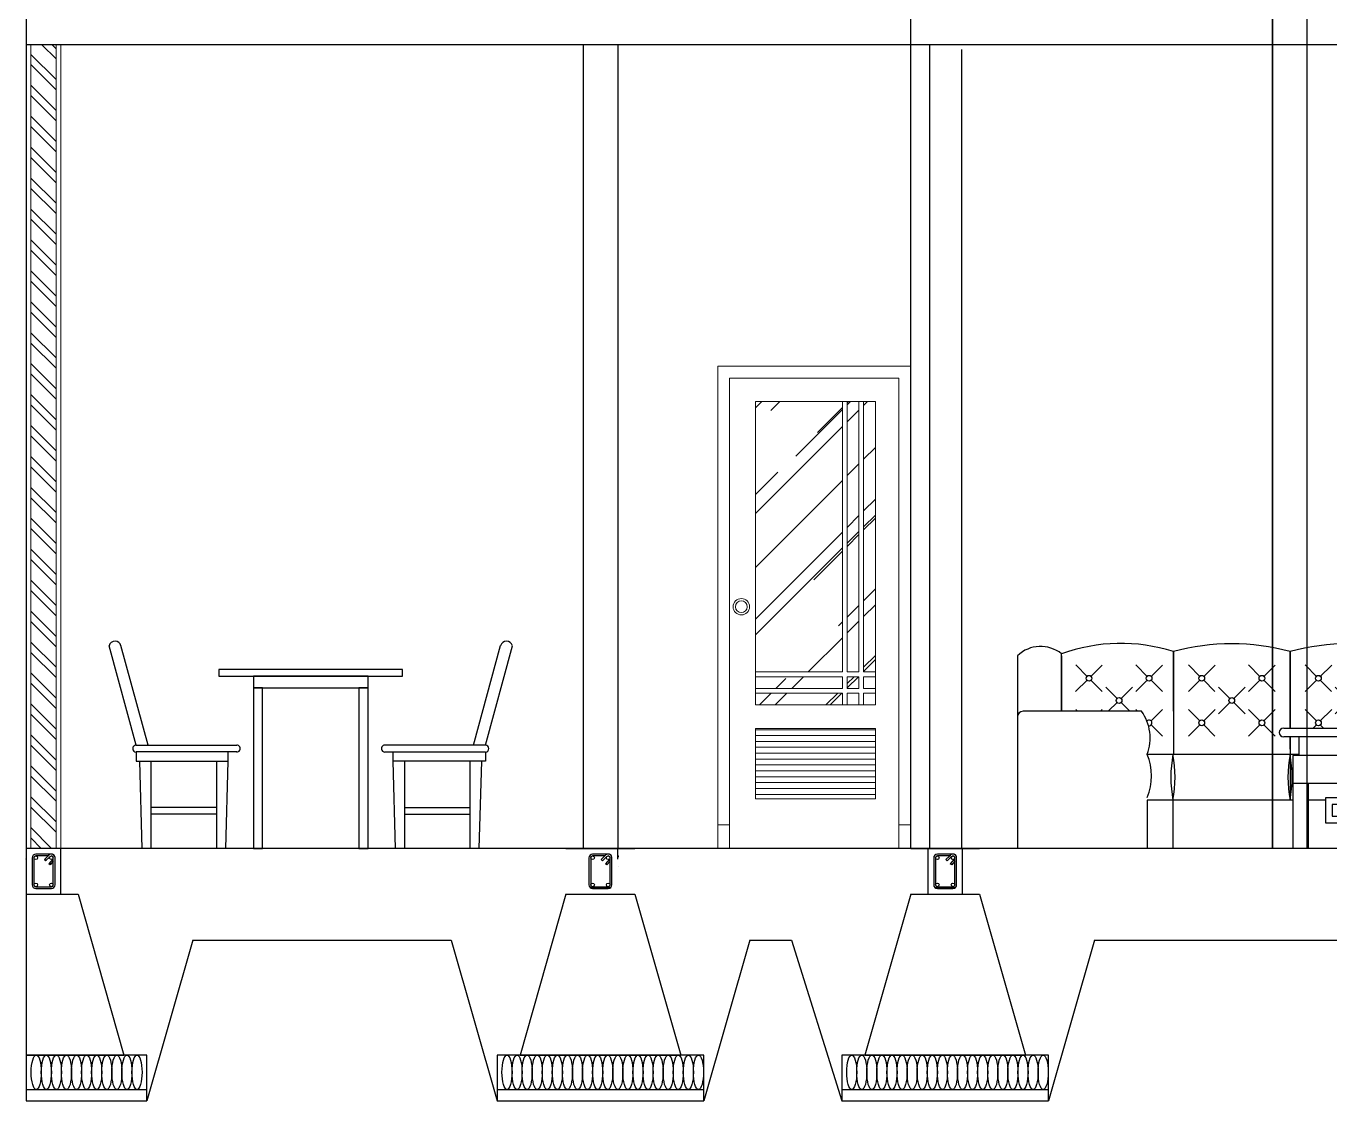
# Model space of a CAD drawing. Header units: millimetres. Extents: x -12161372 to 46643, y -9506984 to 15358.
# Drawn here: x 41004 to 41572, y 618 to 1086 of the extents above; entities that cross this region are included whole.
import ezdxf

# ---------------------------------------------------------------- set-up
doc = ezdxf.new("R2010")
doc.units = ezdxf.units.MM
for name, color, linetype, lineweight in [('arsiran', 202, 'Continuous', 0), ('dinding', 110, 'Continuous', 9), ('hatch', 7, 'Continuous', 5), ('pintu', 7, 'Continuous', 13)]:
    doc.layers.add(name, color=color, linetype=linetype, lineweight=lineweight)
doc.layers.add('NOITHAT', color=21, linetype='Continuous')
doc.layers.add('sloof', color=7, linetype='Continuous')

# ---------------------------------------------------------------- blocks, each defined once
blk = doc.blocks.new('*U649')
at = {"layer": 'arsiran'}
h = blk.add_hatch(dxfattribs=at)
h.set_pattern_fill('ANSI32', color=256)
h.set_pattern_definition([(45, (-2194.681, -4513.269), (-6.735192, 6.735192), []), (45, (-2190.191, -4513.269), (-6.735192, 6.735192), [])])
h.paths.add_polyline_path([(0, 5.5), (0, -5.5), (350, -5.5), (350, 5.5)])
blk.add_lwpolyline([(0, -5.5), (350, -5.5), (350, 5.5), (0, 5.5)], close=True, dxfattribs=at)
at = {"layer": 'dinding'}
blk.add_lwpolyline([(0, -7.5), (350, -7.5), (350, 7.5), (0, 7.5)], close=True, dxfattribs=at)
blk = doc.blocks.new('banghe28')
for p, q in [((-29.6, 500.6), (-160.6, 982.5)), ((27.9, 500.6), (-103.2, 983.3)), ((1606.1, 500.6), (1737.2, 983.3)), ((1663.7, 500.6), (1794.6, 982.5)), ((1262, 867.8), (372, 867.8)), ((372, 867.8), (372, 834.4)), ((372, 834.4), (1262, 834.4)), ((1095.1, 834.4), (538.9, 834.4)), ((538.9, 834.4), (538.9, 778.8)), ((1095.1, 778.8), (1095.1, 834.4)), ((1262, 834.4), (1262, 867.8)), ((538.9, 778.8), (538.9, 0)), ((538.9, 778.8), (1095.1, 778.8)), ((583.4, 778.8), (538.9, 778.8)), ((583.4, 0), (583.4, 778.8)), ((1050.6, 778.8), (1050.6, 0)), ((1095.1, 778.8), (1050.6, 778.8)), ((1095.1, 0), (1095.1, 778.8)), ((-29.6, 500.6), (458.1, 500.6)), ((-29.6, 467.3), (-29.6, 422.8)), ((258.3, 467.3), (-29.6, 467.3)), ((458.1, 467.3), (-29.6, 467.3)), ((417, 422.8), (417, 467.3)), ((1663.7, 500.6), (1176, 500.6)), ((1176, 467.3), (1663.7, 467.3)), ((1217.1, 422.8), (1217.1, 467.3)), ((1375.8, 467.3), (1663.7, 467.3)), ((1663.7, 467.3), (1663.7, 422.8)), ((-29.6, 422.8), (361.3, 422.8)), ((0, 0), (-11.6, 422.8)), ((44, 0), (44, 422.8)), ((281.9, 422.8), (417, 422.8)), ((361.3, 0), (361.3, 422.8)), ((405.4, 0), (417, 422.8)), ((1352.1, 422.8), (1217.1, 422.8)), ((1228.6, 0), (1217.1, 422.8)), ((1272.7, 0), (1272.7, 422.8)), ((1663.7, 422.8), (1272.7, 422.8)), ((1590, 0), (1590, 422.8)), ((1634, 0), (1645.6, 422.8)), ((361.3, 197.5), (44, 197.5)), ((1272.7, 197.5), (1590, 197.5)), ((361.3, 165.3), (44, 165.3)), ((1272.7, 165.3), (1590, 165.3)), ((538.9, 0), (583.4, 0)), ((1050.6, 0), (1095.1, 0))]:
    blk.add_line(p, q)
for centre, radius, start, end in [((-131.8, 975.3), 29.7, 14.20547, 165.79453), ((1765.8, 975.3), 29.7, 14.20547, 165.79453), ((-29.6, 483.9), 16.7, 90, 270), ((458.1, 483.9), 16.7, 270, 90.03489), ((1176, 483.9), 16.7, 89.96511, 270), ((1663.7, 483.9), 16.7, 270, 90)]:
    blk.add_arc(centre, radius, start, end)
blk = doc.blocks.new('A$C362A2499')
blk.add_blockref('banghe28', (160.6, 0))
blk = doc.blocks.new('A$C33B75820')
at = {"linetype": 'Continuous'}
for p, q in [((7.98, 19.63), (6.65, 20.97)), ((8.35, 19.63), (9.69, 20.96)), ((14.86, 19.63), (13.53, 20.97)), ((15.23, 19.63), (16.57, 20.96)), ((20.87, 19.63), (19.54, 20.97)), ((21.24, 19.63), (22.58, 20.96)), ((27.74, 19.63), (26.41, 20.97)), ((28.12, 19.63), (29.45, 20.96)), ((34.2, 19.63), (32.87, 20.97)), ((34.57, 19.63), (35.91, 20.96)), ((41.08, 19.63), (39.75, 20.97)), ((41.45, 19.63), (42.79, 20.96)), ((47.53, 19.63), (46.2, 20.97)), ((47.91, 19.63), (49.25, 20.96)), ((54.41, 19.63), (53.08, 20.97)), ((54.78, 19.63), (56.12, 20.96)), ((7.98, 19.26), (6.64, 17.93)), ((8.35, 19.26), (9.68, 17.92)), ((11.42, 17.09), (10.09, 18.42)), ((11.79, 17.08), (13.13, 18.42)), ((14.86, 19.26), (13.52, 17.93)), ((15.23, 19.26), (16.56, 17.92)), ((20.87, 19.26), (19.53, 17.93)), ((21.24, 19.26), (22.57, 17.92)), ((24.31, 17.09), (22.98, 18.42)), ((24.68, 17.08), (26.02, 18.42)), ((27.74, 19.26), (26.4, 17.93)), ((28.12, 19.26), (29.45, 17.92)), ((34.2, 19.26), (32.86, 17.93)), ((34.57, 19.26), (35.9, 17.92)), ((37.64, 17.09), (36.31, 18.42)), ((38.01, 17.08), (39.35, 18.42)), ((41.08, 19.26), (39.74, 17.93)), ((41.45, 19.26), (42.78, 17.92)), ((47.53, 19.26), (46.2, 17.93)), ((47.91, 19.26), (49.24, 17.92)), ((50.97, 17.09), (49.64, 18.42)), ((51.35, 17.08), (52.68, 18.42)), ((54.41, 19.26), (53.07, 17.93)), ((54.78, 19.26), (56.11, 17.92)), ((11.42, 16.71), (10.37, 15.67)), ((11.79, 16.71), (12.83, 15.67)), ((24.3, 16.71), (22.97, 15.38)), ((24.68, 16.71), (26.01, 15.37)), ((37.64, 16.71), (36.3, 15.38)), ((38.01, 16.71), (39.34, 15.37)), ((50.97, 16.71), (49.63, 15.38)), ((51.34, 16.71), (52.67, 15.37)), ((6.86, 15.67), (6.65, 15.88)), ((9.49, 15.67), (9.69, 15.87)), ((13.73, 15.67), (13.53, 15.88)), ((15.23, 14.54), (16.57, 15.87)), ((20.87, 14.54), (19.54, 15.88)), ((21.24, 14.54), (22.58, 15.87)), ((27.74, 14.54), (26.41, 15.88)), ((28.12, 14.54), (29.45, 15.87)), ((34.2, 14.54), (32.87, 15.88)), ((34.57, 14.54), (35.91, 15.87)), ((41.08, 14.54), (39.75, 15.88)), ((41.45, 14.54), (42.79, 15.87)), ((47.53, 14.54), (46.2, 15.88)), ((47.91, 14.54), (49.25, 15.87)), ((54.41, 14.54), (53.08, 15.88)), ((54.78, 14.54), (56.12, 15.87)), ((15.23, 14.16), (16.56, 12.83)), ((20.87, 14.17), (19.53, 12.83)), ((21.24, 14.16), (22.57, 12.83)), ((27.74, 14.17), (26.4, 12.83)), ((28.12, 14.16), (29.45, 12.83)), ((34.2, 14.17), (33.78, 13.75)), ((34.57, 14.16), (34.99, 13.75)), ((41.08, 14.17), (40.65, 13.75)), ((41.45, 14.16), (41.86, 13.75)), ((47.53, 14.17), (47.11, 13.75)), ((47.91, 14.16), (48.32, 13.75)), ((54.41, 14.17), (53.07, 12.83)), ((54.78, 14.16), (56.11, 12.83)), ((32.19, 10.62), (32.19, 12.75)), ((46.88, 10.62), (46.88, 12.75)), ((32.19, 10.74), (14.83, 10.74)), ((57.16, 10.74), (46.88, 10.74)), ((31.46, 7.46), (31.46, 0)), ((33.23, 7.46), (33.23, 0)), ((45.82, 7.46), (45.82, 0)), ((47.59, 7.46), (47.59, 0)), ((31.46, 5.52), (14.83, 5.52)), ((35.21, 5.52), (33.23, 5.52)), ((45.82, 5.52), (43.92, 5.52)), ((57.16, 5.52), (47.59, 5.52)), ((59.75, 0), (0, 0))]:
    blk.add_line(p, q, dxfattribs=at)
for points in [[(17.82, 22.5), (17.82, 10.74)], [(17.82, 15.67), (17.82, 22.5)], [(31.15, 13.75), (31.15, 22.5)], [(31.15, 22.5), (31.15, 13.75)], [(44.48, 22.5), (44.48, 13.75)], [(44.48, 13.75), (44.48, 22.5)], [(57.82, 15.67), (57.82, 22.5)], [(0, 22.02), (0, 10.74)], [(5.03, 15.67), (5.03, 22.24)], [(5.03, 22.02), (5.03, 15.67)], [(0, 15.02), (0, 0)], [(14.17, 15.67), (0.65, 15.67)], [(57.82, 15.67), (59.1, 15.67)], [(59.75, 15.02), (59.75, 0)], [(30.42, 13.75), (48.64, 13.75)], [(48.64, 12.75), (30.42, 12.75)], [(31.15, 12.75), (31.15, 5.52)], [(31.15, 11.34), (31.15, 12.75)], [(44.48, 5.52), (44.48, 7.46)], [(14.83, 5.52), (14.83, 0)], [(17.76, 5.52), (17.76, 0)]]:
    blk.add_lwpolyline(points, dxfattribs=at)
for points in [[(47.59, 10.62), (31.46, 10.62), (31.46, 7.46), (47.59, 7.46)], [(43.92, 5.78), (35.21, 5.78), (35.21, 2.92), (43.92, 2.92)], [(43.17, 5.03), (35.96, 5.03), (35.96, 3.67), (43.17, 3.67)]]:
    blk.add_lwpolyline(points, close=True, dxfattribs=at)
for centre in [(8.17, 19.45), (15.04, 19.45), (21.05, 19.45), (27.93, 19.45), (34.39, 19.45), (41.26, 19.45), (47.72, 19.45), (54.6, 19.45), (11.61, 16.9), (24.49, 16.9), (37.82, 16.9), (51.16, 16.9), (21.05, 14.35), (27.93, 14.35), (34.39, 14.35), (41.26, 14.35), (47.72, 14.35), (54.6, 14.35)]:
    blk.add_circle(centre, 0.329, dxfattribs=at)
for centre, radius, start, end in [((2.64, 19.3), 3.79, 50.9482, 134.0916), ((11.81, 3.46), 19.97, 72.4799, 109.8361), ((24.48, -2.18), 25.57, 74.8848, 105.1152), ((37.82, -2.18), 25.57, 74.8848, 105.1152), ((51.15, -2.18), 25.57, 74.8848, 105.1152), ((0.65, 15.02), 0.649, 90, 180), ((9.89, 12.6), 5.27, 339.4557, 35.6805), ((62.1, 12.6), 5.27, 144.3195, 200.5443), ((59.1, 15.02), 0.649, 0, 90), ((15.04, 14.35), 0.329, 255.748, 141.8827), ((30.42, 13.25), 0.5, 90, 270), ((48.64, 13.25), 0.5, 270, 90), ((8.54, 8.28), 6.76, 338.6432, 21.4006), ((31.6, 8.13), 14.08, 169.3119, 190.6881), ((3.93, 8.13), 14.08, 349.3119, 10.6881), ((44.99, 8.13), 14.08, 169.3119, 190.6881), ((17.31, 8.13), 14.08, 349.3119, 10.6881), ((52.3, 8.14), 5.52, 331.7486, 28.2101), ((58.32, 8.13), 14.08, 182.7221, 190.6881), ((30.65, 8.13), 14.08, 349.3119, 357.2779)]:
    blk.add_arc(centre, radius, start, end, dxfattribs=at)

msp = doc.modelspace()

# ---------------------------------------------------------------- hatches: boundary and pattern name
at = {"layer": 'hatch'}
h = msp.add_hatch(dxfattribs=at)
h.set_pattern_fill('AR-RROOF', color=256, scale=1.28, angle=45)
h.set_pattern_definition([(45, (38075.857, 3973.21), (27.58735, 73.56626), [487.68, -65.024, 162.56, -32.512]), (45, (38094.94, 4015.28), (-53.56543, 7.58652), [97.536, -10.729, 195.072, -24.384]), (45, (38067.81, 4004.247), (104.14223, 134.9481), [260.096, -45.5168, 130.048, -32.512])])
h.paths.add_polyline_path([(41359.386, 922.504), (41321.498, 922.504), (41321.498, 804.744), (41359.386, 804.744)])
h.paths.add_polyline_path([(41359.386, 797.576), (41359.386, 802.696), (41321.498, 802.696), (41321.498, 797.576)])
h.paths.add_polyline_path([(41321.498, 795.528), (41321.498, 790.408), (41359.386, 790.408), (41359.386, 795.528)])
h.paths.add_polyline_path([(41366.554, 790.408), (41366.554, 795.528), (41361.434, 795.528), (41361.434, 790.408)])
h.paths.add_polyline_path([(41366.554, 802.696), (41361.434, 802.696), (41361.434, 797.576), (41366.554, 797.576)])
h.paths.add_polyline_path([(41368.602, 802.696), (41368.602, 797.576), (41373.722, 797.576), (41373.722, 802.696)])
h.paths.add_polyline_path([(41373.722, 922.504), (41368.602, 922.504), (41368.602, 804.744), (41373.722, 804.744)])
h.paths.add_polyline_path([(41366.554, 922.504), (41361.434, 922.504), (41361.434, 804.744), (41366.554, 804.744)])
at = {"layer": 'pintu'}
h = msp.add_hatch(dxfattribs=at)
h.set_pattern_fill('_USER', color=256, scale=2.56, pattern_type=0)
h.set_pattern_definition([(0, (40238.5816, -559.2544), (0, 2.56), [])])
h.paths.add_polyline_path([(41321.498, 780.168), (41321.498, 749.448), (41373.722, 749.448), (41373.722, 780.168)])

# ---------------------------------------------------------------- linework, layer by layer
for p, q in [((41305.114, 738.184), (41310.234, 738.184)), ((41310.234, 738.184), (41305.114, 738.184)), ((41383.962, 738.184), (41389.082, 738.184)), ((41389.082, 738.184), (41383.962, 738.184))]:
    msp.add_line(p, q, dxfattribs=at)
for points in [[(41389.082, 937.864), (41305.114, 937.864), (41305.114, 727.944), (41389.082, 727.944)], [(41383.962, 932.744), (41310.234, 932.744), (41310.234, 727.944), (41383.962, 727.944)], [(41373.722, 790.408), (41321.498, 790.408), (41321.498, 922.504), (41373.722, 922.504)], [(41321.498, 797.576), (41321.498, 795.528), (41359.386, 795.528), (41359.386, 790.408), (41361.434, 790.408), (41361.434, 795.528), (41366.554, 795.528), (41366.554, 790.408), (41368.602, 790.408), (41368.602, 795.528), (41373.722, 795.528), (41373.722, 797.576), (41368.602, 797.576), (41368.602, 802.696), (41373.722, 802.696), (41373.722, 804.744), (41368.602, 804.744), (41368.602, 922.504), (41366.554, 922.504), (41366.554, 804.744), (41361.434, 804.744), (41361.434, 922.504), (41359.386, 922.504), (41359.386, 804.744), (41321.498, 804.744), (41321.498, 802.696), (41359.386, 802.696), (41359.386, 797.576)], [(41366.554, 797.576), (41361.434, 797.576), (41361.434, 802.696), (41366.554, 802.696)], [(41373.722, 780.168), (41321.498, 780.168), (41321.498, 749.448), (41373.722, 749.448)]]:
    msp.add_lwpolyline(points, close=True, dxfattribs=at)
for radius in [3.584, 2.56]:
    msp.add_circle((41315.354, 833.16), radius, dxfattribs=at)
at = {"layer": 'sloof', "ltscale": 10}
for p, q in [((41004.082, 1427.944), (41004.082, 617.944)), ((41389.079, 727.944), (41389.079, 1427.944)), ((41546.582, 1427.944), (41546.582, 727.944)), ((41546.582, 727.944), (41546.582, 1427.944)), ((41561.582, 1427.944), (41561.582, 727.944)), ((41698.082, 1077.944), (41004.082, 1077.944)), ((41246.515, 1077.944), (41246.515, 727.944)), ((41261.515, 1077.944), (41261.515, 727.944)), ((41397.332, 1077.944), (41397.332, 727.944)), ((41411.131, 1075.814), (41411.131, 727.944)), ((41705.582, 727.944), (41004.082, 727.944)), ((41239.015, 727.944), (41269.015, 727.944)), ((41389.082, 727.944), (41419.082, 727.944)), ((41003.976, 723.209), (41004.082, 723.316)), ((41004.188, 723.209), (41004.082, 723.316)), ((41013.565, 724.688), (41011.93, 723.047)), ((41011.93, 723.047), (41012.497, 722.482)), ((41012.032, 722.944), (41012.957, 722.944)), ((41014.396, 724.389), (41012.497, 722.482)), ((41015.571, 723.303), (41013.82, 721.26)), ((41014.427, 720.739), (41013.82, 721.26)), ((41015.79, 722.329), (41014.427, 720.739)), ((41255.998, 724.688), (41254.363, 723.047)), ((41254.363, 723.047), (41254.929, 722.482)), ((41256.829, 724.389), (41254.929, 722.482)), ((41258.004, 723.303), (41256.252, 721.26)), ((41256.86, 720.739), (41256.252, 721.26)), ((41258.223, 722.329), (41256.86, 720.739)), ((41261.732, 724.969), (41261.515, 725.027)), ((41261.515, 724.014), (41261.888, 724.387)), ((41261.617, 723.377), (41261.515, 723.76)), ((41261.515, 723.275), (41261.617, 723.377)), ((41261.888, 724.386), (41261.731, 724.969)), ((41406.065, 724.688), (41404.43, 723.047)), ((41404.43, 723.047), (41404.997, 722.482)), ((41406.896, 724.389), (41404.997, 722.482)), ((41408.071, 723.303), (41406.32, 721.26)), ((41406.927, 720.739), (41406.32, 721.26)), ((41408.29, 722.329), (41406.927, 720.739)), ((41411.698, 725.72), (41411.582, 725.751)), ((41411.583, 724.128), (41411.582, 724.132)), ((41411.582, 724.127), (41411.583, 724.128)), ((41261.666, 719.865), (41261.666, 719.865)), ((41249.469, 710.944), (41258.577, 710.944)), ((41399.536, 710.944), (41408.644, 710.944)), ((41004.082, 707.944), (41026.582, 707.944)), ((41004.082, 707.944), (41004.082, 617.944)), ((41004.082, 707.944), (41004.082, 617.944)), ((41026.582, 707.944), (41046.582, 637.944)), ((41239.015, 707.944), (41219.015, 637.944)), ((41239.015, 707.944), (41269.015, 707.944)), ((41269.015, 707.944), (41289.015, 637.944)), ((41389.082, 707.944), (41369.082, 637.944)), ((41389.082, 707.944), (41419.082, 707.944)), ((41419.082, 707.944), (41439.082, 637.944)), ((41076.582, 687.944), (41056.582, 617.944)), ((41076.582, 687.944), (41189.015, 687.944)), ((41189.015, 687.944), (41209.015, 617.944)), ((41319.015, 687.944), (41299.015, 617.944)), ((41319.015, 687.944), (41337.13, 687.944)), ((41337.13, 687.944), (41359.082, 617.944)), ((41469.082, 687.944), (41449.082, 617.944)), ((41469.082, 687.944), (41631.13, 687.944)), ((41056.582, 637.944), (41004.082, 637.944)), ((41004.082, 637.944), (41046.582, 637.944)), ((41056.582, 617.944), (41056.582, 637.944)), ((41209.015, 637.944), (41209.015, 617.944)), ((41299.015, 637.944), (41209.015, 637.944)), ((41219.015, 637.944), (41289.015, 637.944)), ((41299.015, 617.944), (41299.015, 637.944)), ((41449.082, 637.944), (41359.082, 637.944)), ((41359.082, 637.944), (41359.082, 617.944)), ((41369.082, 637.944), (41439.082, 637.944)), ((41449.082, 617.944), (41449.082, 637.944)), ((41004.082, 622.944), (41056.582, 622.944)), ((41209.015, 622.944), (41299.015, 622.944)), ((41359.082, 622.944), (41449.082, 622.944)), ((41004.082, 617.944), (41056.582, 617.944)), ((41209.015, 617.944), (41299.015, 617.944)), ((41359.082, 617.944), (41449.082, 617.944))]:
    msp.add_line(p, q, dxfattribs=at)
for points in [[(41005.582, 727.944), (41004.082, 727.944), (41004.082, 707.944), (41019.082, 707.944), (41019.082, 727.944), (41017.582, 727.944)], [(41261.515, 727.944), (41246.515, 727.944)], [(41261.515, 723.275), (41261.515, 727.944), (41260.015, 727.944)], [(41411.582, 727.944), (41396.582, 727.944), (41396.582, 707.944), (41411.582, 707.944), (41411.582, 727.944), (41410.082, 727.944)], [(41246.515, 707.944), (41261.515, 707.944)]]:
    msp.add_lwpolyline(points, dxfattribs=at)
for points in [[(41014.99, 725.453), (41008.19, 725.453, 0.4142136), (41006.59, 723.853), (41006.59, 712.053, 0.4142136), (41008.19, 710.453), (41014.99, 710.453, 0.4142136), (41016.59, 712.053), (41016.59, 723.853, 0.4142136)], [(41257.423, 725.453), (41250.623, 725.453, 0.4142136), (41249.023, 723.853), (41249.023, 712.053, 0.4142136), (41250.623, 710.453), (41257.423, 710.453, 0.4142136), (41259.023, 712.053), (41259.023, 723.853, 0.4142136)], [(41407.49, 725.453), (41400.69, 725.453, 0.4142136), (41399.09, 723.853), (41399.09, 712.053, 0.4142136), (41400.69, 710.453), (41407.49, 710.453, 0.4142136), (41409.09, 712.053), (41409.09, 723.853, 0.4142136)]]:
    msp.add_lwpolyline(points, format="xyb", close=True, dxfattribs=at)
for points in [[(41013.529, 724.653), (41008.19, 724.653, 0.4142136), (41007.39, 723.853), (41007.39, 712.053, 0.4142136), (41008.19, 711.253), (41014.99, 711.253, 0.4142136), (41015.79, 712.053), (41015.79, 723.853, 0.4142136), (41014.99, 724.653)], [(41255.962, 724.653), (41250.623, 724.653, 0.4142136), (41249.823, 723.853), (41249.823, 712.053, 0.4142136), (41250.623, 711.253), (41257.423, 711.253, 0.4142136), (41258.223, 712.053), (41258.223, 723.853, 0.4142136), (41257.423, 724.653)], [(41406.029, 724.653), (41400.69, 724.653, 0.4142136), (41399.89, 723.853), (41399.89, 712.053, 0.4142136), (41400.69, 711.253), (41407.49, 711.253, 0.4142136), (41408.29, 712.053), (41408.29, 723.853, 0.4142136), (41407.49, 724.653)]]:
    msp.add_lwpolyline(points, format="xyb", dxfattribs=at)
for centre in [(41008.182, 723.844), (41014.982, 723.844), (41014.982, 723.844), (41250.615, 723.844), (41257.415, 723.844), (41257.415, 723.844), (41400.682, 723.844), (41407.482, 723.844), (41407.482, 723.844), (41008.182, 712.044), (41014.982, 712.044), (41250.615, 712.044), (41257.415, 712.044), (41400.682, 712.044), (41407.482, 712.044)]:
    msp.add_circle(centre, 0.8, dxfattribs=at)
for centre in [(41014.959, 723.799), (41257.391, 723.799), (41407.459, 723.799)]:
    msp.add_arc(centre, 1.653, 350.61438, 147.43804, dxfattribs=at)
for centre in [(41008.399, 630.442), (41012.786, 630.442), (41017.172, 630.442), (41021.559, 630.442), (41025.945, 630.442), (41030.332, 630.442), (41034.719, 630.442), (41039.105, 630.442), (41043.492, 630.442), (41047.878, 630.442), (41052.265, 630.442), (41213.332, 630.442), (41217.718, 630.442), (41222.105, 630.442), (41226.491, 630.442), (41230.878, 630.442), (41235.265, 630.442), (41239.651, 630.442), (41244.038, 630.442), (41248.425, 630.442), (41252.811, 630.442), (41257.198, 630.442), (41261.584, 630.442), (41265.971, 630.442), (41270.358, 630.442), (41274.744, 630.442), (41279.131, 630.442), (41283.517, 630.442), (41287.904, 630.442), (41292.291, 630.442), (41296.677, 630.442), (41363.399, 630.442), (41367.786, 630.442), (41372.172, 630.442), (41376.559, 630.442), (41380.945, 630.442), (41385.332, 630.442), (41389.719, 630.442), (41394.105, 630.442), (41398.492, 630.442), (41402.878, 630.442), (41407.265, 630.442), (41411.652, 630.442), (41416.038, 630.442), (41420.425, 630.442), (41424.812, 630.442), (41429.198, 630.442), (41433.585, 630.442), (41437.971, 630.442), (41442.358, 630.442), (41446.745, 630.442)]:
    msp.add_ellipse(centre, major_axis=(0, -7.502), ratio=0.2923607, dxfattribs=at)

# ---------------------------------------------------------------- block references
at = {"layer": 'dinding', "rotation": 270}
msp.add_blockref('*U649', (41011.582, 1077.944), dxfattribs=at)
at = {"layer": 'NOITHAT', "ltscale": 50, "xscale": 0.0897926786403456, "yscale": 0.0897926786403456, "zscale": 0.0897926786403456}
msp.add_blockref('A$C362A2499', (41040.127, 727.944), dxfattribs=at)
at = {"layer": 'NOITHAT', "xscale": 3.808793641723979, "yscale": 3.808793641723979, "zscale": 3.808793641723979}
msp.add_blockref('A$C33B75820', (41435.584, 727.944), dxfattribs=at)

doc.saveas('drawing.dxf')
